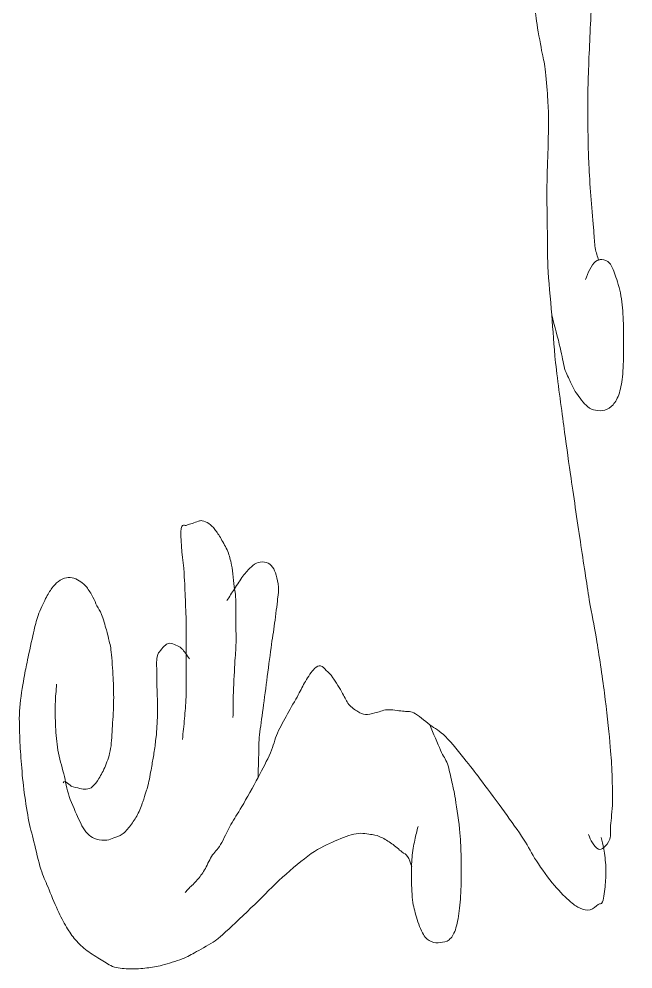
# Model space of a CAD drawing. Header units: millimetres. Extents: x -201 to 216, y -156 to 135.
# Drawn here: x -28.55 to -6.37, y -37.67 to -3.36 of the extents above; entities that cross this region are included whole.
import ezdxf

# ---------------------------------------------------------------- set-up
doc = ezdxf.new("R2010")
doc.units = ezdxf.units.MM
doc.header["$MEASUREMENT"] = 0
doc.layers.add('Camada 1', color=7, linetype='Continuous')

msp = doc.modelspace()

# ---------------------------------------------------------------- linework, layer by layer
at = {"layer": 'Camada 1', "color": 250, "lineweight": 9}
for points, knots in [([(-8.58, 26.1084), (-8.631, 25.9016), (-8.541, 25.306), (-8.5375, 25.1586), (-8.5375, 25.1586), (-8.534, 25.0112), (-8.5217, 24.5362), (-8.5165, 24.2742), (-8.5165, 24.2742), (-8.5113, 24.0122), (-8.5025, 23.8221), (-8.5063, 23.5864), (-8.5063, 23.5864), (-8.51, 23.3506), (-8.5172, 23.1026), (-8.5392, 22.8658), (-8.5392, 22.8658), (-8.5612, 22.6289), (-8.5952, 22.4133), (-8.637, 22.1779), (-8.637, 22.1779), (-8.6787, 21.9425), (-8.7287, 21.6722), (-8.7888, 21.4573), (-8.7888, 21.4573), (-8.8489, 21.2425), (-8.9127, 21.03), (-8.9945, 20.9005), (-8.9945, 20.9005), (-9.0763, 20.771), (-9.1692, 20.7586), (-9.2648, 20.704), (-9.2648, 20.704), (-9.3604, 20.6494), (-9.4714, 20.5839), (-9.5674, 20.573), (-9.5674, 20.573), (-9.6635, 20.562), (-9.7419, 20.5948), (-9.8375, 20.6385), (-9.8375, 20.6385), (-9.9331, 20.6821), (-10.0612, 20.7531), (-10.1399, 20.835), (-10.1399, 20.835), (-10.2186, 20.9169), (-10.2596, 21.0336), (-10.3043, 21.1245), (-10.3043, 21.1245), (-10.349, 21.2155), (-10.3594, 21.249), (-10.4072, 21.379), (-10.4072, 21.379), (-10.4551, 21.5091), (-10.5436, 21.732), (-10.5913, 21.9046), (-10.5913, 21.9046), (-10.6391, 22.0771), (-10.6571, 22.2466), (-10.6914, 22.4054), (-10.6914, 22.4054), (-10.7256, 22.5642), (-10.7599, 22.669), (-10.7969, 22.8569), (-10.7969, 22.8569), (-10.8338, 23.0447), (-10.8826, 23.3076), (-10.9128, 23.5302), (-10.9128, 23.5302), (-10.943, 23.7529), (-10.9595, 23.9541), (-10.9774, 24.187), (-10.9774, 24.187), (-10.9953, 24.4198), (-11.0123, 24.6624), (-11.0203, 24.9259), (-11.0203, 24.9259), (-11.0282, 25.1894), (-11.0316, 25.4777), (-11.0251, 25.7634), (-11.0251, 25.7634), (-11.0185, 26.049), (-11.0021, 26.3699), (-10.981, 26.6337), (-10.981, 26.6337), (-10.9599, 26.8975), (-10.9337, 27.1064), (-10.8991, 27.3398), (-10.8991, 27.3398), (-10.8644, 27.5731), (-10.8283, 27.7771), (-10.7738, 28.0294), (-10.7738, 28.0294), (-10.7192, 28.2816), (-10.6408, 28.6271), (-10.5723, 28.8505), (-10.5723, 28.8505), (-10.5038, 29.0738), (-10.4537, 29.1677), (-10.3657, 29.3594), (-10.3657, 29.3594), (-10.2778, 29.5512), (-10.1357, 29.8274), (-10.0451, 29.9999), (-10.0451, 29.9999), (-9.9545, 30.1723), (-9.9177, 30.2507), (-9.8223, 30.3939), (-9.8223, 30.3939), (-9.7268, 30.5371), (-9.5897, 30.7789), (-9.4732, 30.8578), (-9.4732, 30.8578), (-9.3568, 30.9368), (-9.2449, 30.8852), (-9.1383, 30.8578), (-9.1383, 30.8578), (-9.0317, 30.8304), (-8.9422, 30.7706), (-8.8359, 30.6941), (-8.8359, 30.6941), (-8.7295, 30.6175), (-8.6148, 30.5307), (-8.5011, 30.3993), (-8.5011, 30.3993), (-8.3874, 30.2679), (-8.2605, 30.0943), (-8.1557, 29.9079), (-8.1557, 29.9079), (-8.0509, 29.7216), (-7.9759, 29.5149), (-7.8753, 29.2856), (-7.8753, 29.2856), (-7.7746, 29.0563), (-7.6421, 28.7904), (-7.5517, 28.5323), (-7.5517, 28.5323), (-7.4613, 28.2741), (-7.417, 28.0519), (-7.3362, 27.7462), (-7.3362, 27.7462), (-7.2554, 27.4405), (-7.1459, 27.0369), (-7.0668, 26.698), (-7.0668, 26.698), (-6.9878, 26.3592), (-6.9215, 26.0435), (-6.8623, 25.7154), (-6.8623, 25.7154), (-6.803, 25.3873), (-6.7584, 25.1103), (-6.7117, 24.7328), (-6.7117, 24.7328), (-6.6651, 24.3552), (-6.6223, 23.9252), (-6.583, 23.4553), (-6.583, 23.4553), (-6.5437, 22.9855), (-6.5082, 22.4127), (-6.4761, 21.9159), (-6.4761, 21.9159), (-6.4441, 21.4191), (-6.4084, 21.0055), (-6.3908, 20.4747), (-6.3908, 20.4747), (-6.3731, 19.9439), (-6.3718, 19.3339), (-6.3705, 18.7387), (-6.3705, 18.7387), (-6.3691, 18.1435), (-6.375, 17.4887), (-6.3827, 16.9045), (-6.3827, 16.9045), (-6.3903, 16.3203), (-6.3978, 15.8783), (-6.4163, 15.234), (-6.4163, 15.234), (-6.4348, 14.5897), (-6.4661, 13.6674), (-6.4936, 13.0395), (-6.4936, 13.0395), (-6.5211, 12.4115), (-6.5448, 12.0677), (-6.5813, 11.4673), (-6.5813, 11.4673), (-6.6177, 10.8668), (-6.6724, 9.9719), (-6.7124, 9.4365), (-6.7124, 9.4365), (-6.7525, 8.9011), (-6.7488, 8.9779), (-6.8214, 8.2573), (-6.8214, 8.2573), (-6.894, 7.5367), (-7.0391, 6.1447), (-7.1479, 5.1129), (-7.1479, 5.1129), (-7.2567, 4.0811), (-7.3727, 3.0987), (-7.4744, 2.0668), (-7.4744, 2.0668), (-7.576, 1.0348), (-7.6848, -0.1159), (-7.7577, -1.0777), (-7.7577, -1.0777), (-7.8305, -2.0394), (-7.8707, -2.8789), (-7.9109, -3.698), (-7.9109, -3.698), (-7.9511, -4.5172), (-7.986, -5.3125), (-7.9991, -5.9908), (-7.9991, -5.9908), (-8.0122, -6.6691), (-7.9965, -7.3007), (-7.9896, -7.7595), (-7.9896, -7.7595), (-7.9827, -8.2184), (-7.9757, -8.3869), (-7.9579, -8.7422), (-7.9579, -8.7422), (-7.9402, -9.0974), (-7.9117, -9.5118), (-7.8832, -9.8886), (-7.8832, -9.8886), (-7.8546, -10.2654), (-7.8117, -10.7129), (-7.7867, -11.0022), (-7.7867, -11.0022), (-7.7618, -11.2916), (-7.7634, -11.4402), (-7.7332, -11.6246), (-7.7332, -11.6246), (-7.7029, -11.8089), (-7.6506, -11.9303), (-7.6093, -12.0831)], [0, 0, 0, 0, 0.0166667, 0.0166667, 0.0166667, 0.0166667, 0.0333333, 0.0333333, 0.0333333, 0.0333333, 0.05, 0.05, 0.05, 0.05, 0.0666667, 0.0666667, 0.0666667, 0.0666667, 0.0833333, 0.0833333, 0.0833333, 0.0833333, 0.1, 0.1, 0.1, 0.1, 0.1166667, 0.1166667, 0.1166667, 0.1166667, 0.1333333, 0.1333333, 0.1333333, 0.1333333, 0.15, 0.15, 0.15, 0.15, 0.1666667, 0.1666667, 0.1666667, 0.1666667, 0.1833333, 0.1833333, 0.1833333, 0.1833333, 0.2, 0.2, 0.2, 0.2, 0.2166667, 0.2166667, 0.2166667, 0.2166667, 0.2333333, 0.2333333, 0.2333333, 0.2333333, 0.25, 0.25, 0.25, 0.25, 0.2666667, 0.2666667, 0.2666667, 0.2666667, 0.2833333, 0.2833333, 0.2833333, 0.2833333, 0.3, 0.3, 0.3, 0.3, 0.3166667, 0.3166667, 0.3166667, 0.3166667, 0.3333333, 0.3333333, 0.3333333, 0.3333333, 0.35, 0.35, 0.35, 0.35, 0.3666667, 0.3666667, 0.3666667, 0.3666667, 0.3833333, 0.3833333, 0.3833333, 0.3833333, 0.4, 0.4, 0.4, 0.4, 0.4166667, 0.4166667, 0.4166667, 0.4166667, 0.4333333, 0.4333333, 0.4333333, 0.4333333, 0.45, 0.45, 0.45, 0.45, 0.4666667, 0.4666667, 0.4666667, 0.4666667, 0.4833333, 0.4833333, 0.4833333, 0.4833333, 0.5, 0.5, 0.5, 0.5, 0.5166667, 0.5166667, 0.5166667, 0.5166667, 0.5333333, 0.5333333, 0.5333333, 0.5333333, 0.55, 0.55, 0.55, 0.55, 0.5666667, 0.5666667, 0.5666667, 0.5666667, 0.5833333, 0.5833333, 0.5833333, 0.5833333, 0.6, 0.6, 0.6, 0.6, 0.6166667, 0.6166667, 0.6166667, 0.6166667, 0.6333333, 0.6333333, 0.6333333, 0.6333333, 0.65, 0.65, 0.65, 0.65, 0.6666667, 0.6666667, 0.6666667, 0.6666667, 0.6833333, 0.6833333, 0.6833333, 0.6833333, 0.7, 0.7, 0.7, 0.7, 0.7166667, 0.7166667, 0.7166667, 0.7166667, 0.7333333, 0.7333333, 0.7333333, 0.7333333, 0.75, 0.75, 0.75, 0.75, 0.7666667, 0.7666667, 0.7666667, 0.7666667, 0.7833333, 0.7833333, 0.7833333, 0.7833333, 0.8, 0.8, 0.8, 0.8, 0.8166667, 0.8166667, 0.8166667, 0.8166667, 0.8333333, 0.8333333, 0.8333333, 0.8333333, 0.85, 0.85, 0.85, 0.85, 0.8666667, 0.8666667, 0.8666667, 0.8666667, 0.8833333, 0.8833333, 0.8833333, 0.8833333, 0.9, 0.9, 0.9, 0.9, 0.9166667, 0.9166667, 0.9166667, 0.9166667, 0.9333333, 0.9333333, 0.9333333, 0.9333333, 0.95, 0.95, 0.95, 0.95, 0.9666667, 0.9666667, 0.9666667, 0.9666667, 1, 1, 1, 1]), ([(-7.9761, -32.8166), (-7.9293, -32.9149), (-7.8957, -33.0234), (-7.8358, -33.1114), (-7.8358, -33.1114), (-7.7759, -33.1994), (-7.6918, -33.3128), (-7.6199, -33.3407), (-7.6199, -33.3407), (-7.5479, -33.3686), (-7.484, -33.336), (-7.4145, -33.2752), (-7.4145, -33.2752), (-7.3451, -33.2144), (-7.2533, -33.1265), (-7.209, -32.9804), (-7.209, -32.9804), (-7.1647, -32.8343), (-7.1926, -32.7129), (-7.1762, -32.4891), (-7.1762, -32.4891), (-7.1599, -32.2653), (-7.1183, -31.9683), (-7.1108, -31.6375), (-7.1108, -31.6375), (-7.1032, -31.3066), (-7.1156, -30.8851), (-7.1315, -30.5238), (-7.1315, -30.5238), (-7.1475, -30.1625), (-7.1617, -29.9456), (-7.2064, -29.4757), (-7.2064, -29.4757), (-7.2511, -29.0057), (-7.3189, -28.3301), (-7.3995, -27.7069), (-7.3995, -27.7069), (-7.4802, -27.0838), (-7.5983, -26.3045), (-7.6898, -25.7417), (-7.6898, -25.7417), (-7.7812, -25.1789), (-7.8512, -24.9176), (-7.9481, -24.3332), (-7.9481, -24.3332), (-8.0449, -23.7489), (-8.1577, -22.9902), (-8.2706, -22.237), (-8.2706, -22.237), (-8.3835, -21.4837), (-8.5251, -20.5119), (-8.6254, -19.8131), (-8.6254, -19.8131), (-8.7257, -19.1144), (-8.7827, -18.7164), (-8.8726, -18.0444), (-8.8726, -18.0444), (-8.9624, -17.3725), (-9.0925, -16.4485), (-9.1643, -15.7812), (-9.1643, -15.7812), (-9.2362, -15.114), (-9.2567, -14.629), (-9.3031, -14.0495), (-9.3031, -14.0495), (-9.3496, -13.4699), (-9.4164, -12.8031), (-9.4431, -12.3041), (-9.4431, -12.3041), (-9.4698, -11.8051), (-9.457, -11.553), (-9.4628, -11.0678), (-9.4628, -11.0678), (-9.4686, -10.5827), (-9.4818, -9.8973), (-9.4778, -9.393), (-9.4778, -9.393), (-9.4738, -8.8887), (-9.4481, -8.446), (-9.4388, -8.0464), (-9.4388, -8.0464), (-9.4295, -7.6469), (-9.4192, -7.3086), (-9.4217, -6.9956), (-9.4217, -6.9956), (-9.4242, -6.6826), (-9.434, -6.4789), (-9.4537, -6.1745), (-9.4537, -6.1745), (-9.4734, -5.87), (-9.5035, -5.4544), (-9.5397, -5.1728), (-9.5397, -5.1728), (-9.576, -4.8913), (-9.6168, -4.7891), (-9.6695, -4.4996), (-9.6695, -4.4996), (-9.7221, -4.2101), (-9.8102, -3.734), (-9.8556, -3.436), (-9.8556, -3.436), (-9.9011, -3.138), (-9.9183, -2.9394), (-9.9415, -2.7154), (-9.9415, -2.7154), (-9.9648, -2.4914), (-9.9916, -2.3158), (-9.9951, -2.093), (-9.9951, -2.093), (-9.9986, -1.8703), (-9.9933, -1.6864), (-9.9622, -1.4052), (-9.9622, -1.4052), (-9.931, -1.124), (-9.8627, -0.7179), (-9.8101, -0.4226), (-9.8101, -0.4226), (-9.7576, -0.1273), (-9.7126, 0.0361), (-9.6475, 0.3635), (-9.6475, 0.3635), (-9.5824, 0.691), (-9.4956, 1.166), (-9.4197, 1.5427), (-9.4197, 1.5427), (-9.3438, 1.9194), (-9.2699, 2.3112), (-9.192, 2.6236), (-9.192, 2.6236), (-9.114, 2.9359), (-9.0424, 3.0538), (-8.9537, 3.4097), (-8.9537, 3.4097), (-8.8649, 3.7656), (-8.7675, 4.2339), (-8.6609, 4.7526), (-8.6609, 4.7526), (-8.5543, 5.2713), (-8.4078, 6.0246), (-8.3138, 6.5213), (-8.3138, 6.5213), (-8.2198, 7.0181), (-8.1728, 7.3454), (-8.0968, 7.7333), (-8.0968, 7.7333), (-8.0208, 8.1211), (-7.9217, 8.4965), (-7.8582, 8.8469), (-7.8582, 8.8469), (-7.7948, 9.1974), (-7.7678, 9.534), (-7.717, 9.8295), (-7.717, 9.8295), (-7.6663, 10.1251), (-7.6015, 10.3531), (-7.5544, 10.6156), (-7.5544, 10.6156), (-7.5072, 10.8782), (-7.4712, 11.1229), (-7.4349, 11.4017), (-7.4349, 11.4017), (-7.3987, 11.6805), (-7.3624, 12.0677), (-7.337, 12.2861), (-7.337, 12.2861), (-7.3116, 12.5045), (-7.3008, 12.57), (-7.2827, 12.7119)], [0, 0, 0, 0, 0.0232558, 0.0232558, 0.0232558, 0.0232558, 0.0465116, 0.0465116, 0.0465116, 0.0465116, 0.0697674, 0.0697674, 0.0697674, 0.0697674, 0.0930233, 0.0930233, 0.0930233, 0.0930233, 0.1162791, 0.1162791, 0.1162791, 0.1162791, 0.1395349, 0.1395349, 0.1395349, 0.1395349, 0.1627907, 0.1627907, 0.1627907, 0.1627907, 0.1860465, 0.1860465, 0.1860465, 0.1860465, 0.2093023, 0.2093023, 0.2093023, 0.2093023, 0.2325581, 0.2325581, 0.2325581, 0.2325581, 0.255814, 0.255814, 0.255814, 0.255814, 0.2790698, 0.2790698, 0.2790698, 0.2790698, 0.3023256, 0.3023256, 0.3023256, 0.3023256, 0.3255814, 0.3255814, 0.3255814, 0.3255814, 0.3488372, 0.3488372, 0.3488372, 0.3488372, 0.372093, 0.372093, 0.372093, 0.372093, 0.3953488, 0.3953488, 0.3953488, 0.3953488, 0.4186047, 0.4186047, 0.4186047, 0.4186047, 0.4418605, 0.4418605, 0.4418605, 0.4418605, 0.4651163, 0.4651163, 0.4651163, 0.4651163, 0.4883721, 0.4883721, 0.4883721, 0.4883721, 0.5116279, 0.5116279, 0.5116279, 0.5116279, 0.5348837, 0.5348837, 0.5348837, 0.5348837, 0.5581395, 0.5581395, 0.5581395, 0.5581395, 0.5813953, 0.5813953, 0.5813953, 0.5813953, 0.6046512, 0.6046512, 0.6046512, 0.6046512, 0.627907, 0.627907, 0.627907, 0.627907, 0.6511628, 0.6511628, 0.6511628, 0.6511628, 0.6744186, 0.6744186, 0.6744186, 0.6744186, 0.6976744, 0.6976744, 0.6976744, 0.6976744, 0.7209302, 0.7209302, 0.7209302, 0.7209302, 0.744186, 0.744186, 0.744186, 0.744186, 0.7674419, 0.7674419, 0.7674419, 0.7674419, 0.7906977, 0.7906977, 0.7906977, 0.7906977, 0.8139535, 0.8139535, 0.8139535, 0.8139535, 0.8372093, 0.8372093, 0.8372093, 0.8372093, 0.8604651, 0.8604651, 0.8604651, 0.8604651, 0.8837209, 0.8837209, 0.8837209, 0.8837209, 0.9069767, 0.9069767, 0.9069767, 0.9069767, 0.9302326, 0.9302326, 0.9302326, 0.9302326, 0.9534884, 0.9534884, 0.9534884, 0.9534884, 1, 1, 1, 1]), ([(-8.0906, -12.771), (-8.0365, -12.6509), (-7.9898, -12.5203), (-7.9283, -12.4107), (-7.9283, -12.4107), (-7.8667, -12.301), (-7.7959, -12.1768), (-7.7228, -12.1159), (-7.7228, -12.1159), (-7.6496, -12.0549), (-7.5811, -12.0394), (-7.4958, -12.0504), (-7.4958, -12.0504), (-7.4105, -12.0613), (-7.298, -12.0862), (-7.215, -12.1814), (-7.215, -12.1814), (-7.1319, -12.2765), (-7.0789, -12.4089), (-7.01, -12.6072), (-7.01, -12.6072), (-6.9411, -12.8055), (-6.8547, -13.082), (-6.8053, -13.3605), (-6.8053, -13.3605), (-6.7558, -13.6391), (-6.7356, -13.9313), (-6.7195, -14.2449), (-6.7195, -14.2449), (-6.7034, -14.5585), (-6.7056, -14.9048), (-6.7094, -15.2275), (-6.7094, -15.2275), (-6.7133, -15.5503), (-6.7167, -15.8996), (-6.7425, -16.1774), (-6.7425, -16.1774), (-6.7684, -16.4552), (-6.8021, -16.6729), (-6.8619, -16.8653), (-6.8619, -16.8653), (-6.9218, -17.0576), (-7.0014, -17.1859), (-7.0891, -17.2911), (-7.0891, -17.2911), (-7.1769, -17.3962), (-7.2741, -17.4546), (-7.381, -17.4876), (-7.381, -17.4876), (-7.4879, -17.5205), (-7.6203, -17.5094), (-7.7268, -17.4876), (-7.7268, -17.4876), (-7.8333, -17.4658), (-7.9025, -17.461), (-8.0184, -17.3566), (-8.0184, -17.3566), (-8.1344, -17.2522), (-8.3168, -17.0131), (-8.4179, -16.8653), (-8.4179, -16.8653), (-8.519, -16.7174), (-8.5527, -16.6196), (-8.6229, -16.4722), (-8.6229, -16.4722), (-8.693, -16.3248), (-8.7748, -16.1915), (-8.8386, -15.9809), (-8.8386, -15.9809), (-8.9024, -15.7703), (-8.9226, -15.5497), (-9.0001, -15.2275), (-9.0001, -15.2275), (-9.0776, -14.9054), (-9.2021, -14.4421), (-9.3031, -14.0495)], [0, 0, 0, 0, 0.05, 0.05, 0.05, 0.05, 0.1, 0.1, 0.1, 0.1, 0.15, 0.15, 0.15, 0.15, 0.2, 0.2, 0.2, 0.2, 0.25, 0.25, 0.25, 0.25, 0.3, 0.3, 0.3, 0.3, 0.35, 0.35, 0.35, 0.35, 0.4, 0.4, 0.4, 0.4, 0.45, 0.45, 0.45, 0.45, 0.5, 0.5, 0.5, 0.5, 0.55, 0.55, 0.55, 0.55, 0.6, 0.6, 0.6, 0.6, 0.65, 0.65, 0.65, 0.65, 0.7, 0.7, 0.7, 0.7, 0.75, 0.75, 0.75, 0.75, 0.8, 0.8, 0.8, 0.8, 0.85, 0.85, 0.85, 0.85, 0.9, 0.9, 0.9, 0.9, 1, 1, 1, 1]), ([(-20.8203, -28.5915), (-20.8165, -28.3295), (-20.8199, -28.1279), (-20.8089, -27.8054), (-20.8089, -27.8054), (-20.7978, -27.4829), (-20.7704, -26.9811), (-20.754, -26.659), (-20.754, -26.659), (-20.7375, -26.3369), (-20.7158, -26.1418), (-20.7102, -25.8729), (-20.7102, -25.8729), (-20.7046, -25.604), (-20.7188, -25.3106), (-20.7204, -25.054), (-20.7204, -25.054), (-20.722, -24.7975), (-20.7127, -24.5213), (-20.7198, -24.3334), (-20.7198, -24.3334), (-20.7269, -24.1456), (-20.7377, -24.1478), (-20.7627, -23.9404), (-20.7627, -23.9404), (-20.7878, -23.7329), (-20.8283, -23.3158), (-20.8702, -23.0888), (-20.8702, -23.0888), (-20.912, -22.8617), (-20.9467, -22.7572), (-21.0102, -22.5975), (-21.0102, -22.5975), (-21.0738, -22.4377), (-21.1699, -22.2727), (-21.2476, -22.1389), (-21.2476, -22.1389), (-21.3253, -22.0051), (-21.4026, -21.8881), (-21.4759, -21.7949), (-21.4759, -21.7949), (-21.5493, -21.7017), (-21.6109, -21.6333), (-21.687, -21.581), (-21.687, -21.581), (-21.7631, -21.5288), (-21.8664, -21.496), (-21.9307, -21.4824), (-21.9307, -21.4824), (-21.995, -21.4687), (-22.012, -21.4824), (-22.0716, -21.4987), (-22.0716, -21.4987), (-22.1312, -21.5151), (-22.2197, -21.5564), (-22.2883, -21.581), (-22.2883, -21.581), (-22.3569, -21.6056), (-22.4143, -21.5973), (-22.4834, -21.6468), (-22.4834, -21.6468), (-22.5525, -21.6963), (-22.6781, -21.5139), (-22.7002, -21.8772), (-22.7002, -21.8772), (-22.7223, -22.2404), (-22.6144, -22.9463), (-22.5876, -23.3577), (-22.5876, -23.3577), (-22.5608, -23.7692), (-22.5528, -24.0075), (-22.5396, -24.3448), (-22.5396, -24.3448), (-22.5263, -24.682), (-22.5129, -24.9694), (-22.5078, -25.3811), (-22.5078, -25.3811), (-22.5027, -25.7928), (-22.5075, -26.4028), (-22.5089, -26.8123), (-22.5089, -26.8123), (-22.5103, -27.2219), (-22.5058, -27.5351), (-22.5161, -27.8382), (-22.5161, -27.8382), (-22.5264, -28.1412), (-22.5489, -28.3675), (-22.5707, -28.6243), (-22.5707, -28.6243), (-22.5925, -28.881), (-22.6215, -29.1265), (-22.6469, -29.3776)], [0, 0, 0, 0, 0.0416667, 0.0416667, 0.0416667, 0.0416667, 0.0833333, 0.0833333, 0.0833333, 0.0833333, 0.125, 0.125, 0.125, 0.125, 0.1666667, 0.1666667, 0.1666667, 0.1666667, 0.2083333, 0.2083333, 0.2083333, 0.2083333, 0.25, 0.25, 0.25, 0.25, 0.2916667, 0.2916667, 0.2916667, 0.2916667, 0.3333333, 0.3333333, 0.3333333, 0.3333333, 0.375, 0.375, 0.375, 0.375, 0.4166667, 0.4166667, 0.4166667, 0.4166667, 0.4583333, 0.4583333, 0.4583333, 0.4583333, 0.5, 0.5, 0.5, 0.5, 0.5416667, 0.5416667, 0.5416667, 0.5416667, 0.5833333, 0.5833333, 0.5833333, 0.5833333, 0.625, 0.625, 0.625, 0.625, 0.6666667, 0.6666667, 0.6666667, 0.6666667, 0.7083333, 0.7083333, 0.7083333, 0.7083333, 0.75, 0.75, 0.75, 0.75, 0.7916667, 0.7916667, 0.7916667, 0.7916667, 0.8333333, 0.8333333, 0.8333333, 0.8333333, 0.875, 0.875, 0.875, 0.875, 0.9166667, 0.9166667, 0.9166667, 0.9166667, 1, 1, 1, 1]), ([(-21.044, -24.3662), (-20.9502, -24.2243), (-20.8601, -24.0878), (-20.7627, -23.9404), (-20.7627, -23.9404), (-20.6654, -23.793), (-20.5591, -23.6129), (-20.4599, -23.4818), (-20.4599, -23.4818), (-20.3606, -23.3507), (-20.26, -23.2364), (-20.1679, -23.1543), (-20.1679, -23.1543), (-20.0757, -23.0722), (-20.0026, -23.0179), (-19.9084, -22.9905), (-19.9084, -22.9905), (-19.8143, -22.9631), (-19.6929, -22.963), (-19.6059, -22.9905), (-19.6059, -22.9905), (-19.5188, -23.018), (-19.4486, -23.0764), (-19.3899, -23.1543), (-19.3899, -23.1543), (-19.3312, -23.2322), (-19.297, -23.3268), (-19.2605, -23.4491), (-19.2605, -23.4491), (-19.2239, -23.5713), (-19.1839, -23.7215), (-19.1743, -23.8749), (-19.1743, -23.8749), (-19.1647, -24.0282), (-19.1835, -24.082), (-19.2071, -24.3007), (-19.2071, -24.3007), (-19.2307, -24.5193), (-19.2759, -24.8903), (-19.3158, -25.1851), (-19.3158, -25.1851), (-19.3556, -25.4798), (-19.399, -25.7255), (-19.4461, -26.0694), (-19.4461, -26.0694), (-19.4932, -26.4133), (-19.5476, -26.861), (-19.5983, -27.2486), (-19.5983, -27.2486), (-19.649, -27.6362), (-19.7051, -28.0511), (-19.7504, -28.395), (-19.7504, -28.395), (-19.7957, -28.7389), (-19.8462, -29.0534), (-19.87, -29.3121), (-19.87, -29.3121), (-19.8937, -29.5708), (-19.8847, -29.6942), (-19.892, -29.9344), (-19.892, -29.9344), (-19.8994, -30.1746), (-19.9069, -30.4803), (-19.9143, -30.7533)], [0, 0, 0, 0, 0.0588235, 0.0588235, 0.0588235, 0.0588235, 0.1176471, 0.1176471, 0.1176471, 0.1176471, 0.1764706, 0.1764706, 0.1764706, 0.1764706, 0.2352941, 0.2352941, 0.2352941, 0.2352941, 0.2941176, 0.2941176, 0.2941176, 0.2941176, 0.3529412, 0.3529412, 0.3529412, 0.3529412, 0.4117647, 0.4117647, 0.4117647, 0.4117647, 0.4705882, 0.4705882, 0.4705882, 0.4705882, 0.5294118, 0.5294118, 0.5294118, 0.5294118, 0.5882353, 0.5882353, 0.5882353, 0.5882353, 0.6470588, 0.6470588, 0.6470588, 0.6470588, 0.7058824, 0.7058824, 0.7058824, 0.7058824, 0.7647059, 0.7647059, 0.7647059, 0.7647059, 0.8235294, 0.8235294, 0.8235294, 0.8235294, 0.8823529, 0.8823529, 0.8823529, 0.8823529, 1, 1, 1, 1]), ([(-26.9594, -30.9498), (-26.891, -30.7957), (-26.6947, -31.0699), (-26.6461, -31.0808), (-26.6461, -31.0808), (-26.5975, -31.0918), (-26.4409, -31.13), (-26.3544, -31.1463), (-26.3544, -31.1463), (-26.268, -31.1627), (-26.2053, -31.19), (-26.1276, -31.1791), (-26.1276, -31.1791), (-26.0498, -31.1682), (-25.968, -31.1469), (-25.8898, -31.0808), (-25.8898, -31.0808), (-25.8116, -31.0147), (-25.7404, -30.912), (-25.6626, -30.786), (-25.6626, -30.786), (-25.5849, -30.6601), (-25.4956, -30.5093), (-25.4246, -30.3275), (-25.4246, -30.3275), (-25.3536, -30.1457), (-25.2833, -29.9529), (-25.2404, -29.7052), (-25.2404, -29.7052), (-25.1975, -29.4575), (-25.1932, -29.1759), (-25.175, -28.8863), (-25.175, -28.8863), (-25.1567, -28.5967), (-25.1349, -28.2603), (-25.1311, -27.9692), (-25.1311, -27.9692), (-25.1272, -27.6781), (-25.1379, -27.4402), (-25.1521, -27.1503), (-25.1521, -27.1503), (-25.1662, -26.8604), (-25.1894, -26.4718), (-25.2162, -26.2332), (-25.2162, -26.2332), (-25.243, -25.9946), (-25.2815, -25.8698), (-25.3113, -25.7342), (-25.3113, -25.7342), (-25.3412, -25.5986), (-25.3523, -25.5669), (-25.3951, -25.4216), (-25.3951, -25.4216), (-25.4378, -25.2762), (-25.5112, -25.0073), (-25.568, -24.8623), (-25.568, -24.8623), (-25.6248, -24.7172), (-25.6807, -24.6622), (-25.733, -24.5579), (-25.733, -24.5579), (-25.7853, -24.4537), (-25.8198, -24.3496), (-25.8817, -24.2371), (-25.8817, -24.2371), (-25.9436, -24.1246), (-26.0302, -23.9763), (-26.1035, -23.8841), (-26.1035, -23.8841), (-26.1769, -23.792), (-26.2433, -23.7416), (-26.32, -23.6867), (-26.32, -23.6867), (-26.3968, -23.6319), (-26.4768, -23.5798), (-26.5637, -23.5551), (-26.5637, -23.5551), (-26.6506, -23.5305), (-26.7457, -23.5195), (-26.84, -23.5387), (-26.84, -23.5387), (-26.9342, -23.5579), (-27.0401, -23.607), (-27.1272, -23.6703), (-27.1272, -23.6703), (-27.2142, -23.7335), (-27.2832, -23.8125), (-27.3603, -23.917), (-27.3603, -23.917), (-27.4373, -24.0215), (-27.5047, -24.1305), (-27.588, -24.2953), (-27.588, -24.2953), (-27.6714, -24.4602), (-27.7856, -24.6969), (-27.8594, -24.904), (-27.8594, -24.904), (-27.9332, -25.1112), (-27.9643, -25.2629), (-28.0277, -25.5292), (-28.0277, -25.5292), (-28.0912, -25.7954), (-28.1827, -26.2255), (-28.2397, -26.4997), (-28.2397, -26.4997), (-28.2968, -26.7739), (-28.3228, -26.8852), (-28.3702, -27.1742), (-28.3702, -27.1742), (-28.4177, -27.4632), (-28.4978, -27.8784), (-28.5241, -28.2312), (-28.5241, -28.2312), (-28.5504, -28.584), (-28.5336, -28.9233), (-28.5248, -29.2466), (-28.5248, -29.2466), (-28.516, -29.5698), (-28.4965, -29.8412), (-28.4715, -30.1637), (-28.4715, -30.1637), (-28.4465, -30.4862), (-28.4181, -30.8342), (-28.375, -31.1791), (-28.375, -31.1791), (-28.3319, -31.524), (-28.275, -31.9092), (-28.2137, -32.2272), (-28.2137, -32.2272), (-28.1525, -32.5453), (-28.0845, -32.7731), (-28.0091, -33.0789), (-28.0091, -33.0789), (-27.9337, -33.3846), (-27.8462, -33.787), (-27.7613, -34.0615), (-27.7613, -34.0615), (-27.6764, -34.336), (-27.6031, -34.4709), (-27.5025, -34.7166), (-27.5025, -34.7166), (-27.4018, -34.9622), (-27.2689, -35.295), (-27.1573, -35.5354), (-27.1573, -35.5354), (-27.0457, -35.7758), (-26.9417, -35.9773), (-26.8336, -36.1578), (-26.8336, -36.1578), (-26.7255, -36.3382), (-26.6343, -36.4741), (-26.5098, -36.6163), (-26.5098, -36.6163), (-26.3854, -36.7586), (-26.2436, -36.8892), (-26.0887, -37.0094), (-26.0887, -37.0094), (-25.9338, -37.1296), (-25.7449, -37.2387), (-25.5811, -37.3369), (-25.5811, -37.3369), (-25.4173, -37.4352), (-25.281, -37.5443), (-25.1059, -37.599), (-25.1059, -37.599), (-24.9308, -37.6536), (-24.7296, -37.659), (-24.5333, -37.6645), (-24.5333, -37.6645), (-24.3369, -37.6699), (-24.1209, -37.6535), (-23.9282, -37.6317), (-23.9282, -37.6317), (-23.7354, -37.6099), (-23.5896, -37.588), (-23.377, -37.5334), (-23.377, -37.5334), (-23.1644, -37.4789), (-22.8601, -37.386), (-22.6529, -37.3042), (-22.6529, -37.3042), (-22.4457, -37.2223), (-22.3322, -37.1513), (-22.1341, -37.0421), (-22.1341, -37.0421), (-21.9359, -36.9329), (-21.6405, -36.7692), (-21.4638, -36.6491), (-21.4638, -36.6491), (-21.2871, -36.529), (-21.3125, -36.5399), (-21.0746, -36.3215), (-21.0746, -36.3215), (-20.8367, -36.1032), (-20.3772, -35.6664), (-20.0366, -35.3389), (-20.0366, -35.3389), (-19.696, -35.0114), (-19.3716, -34.662), (-19.031, -34.3563), (-19.031, -34.3563), (-18.6903, -34.0506), (-18.3105, -33.7232), (-17.993, -33.5047), (-17.993, -33.5047), (-17.6756, -33.2861), (-17.3986, -33.1662), (-17.1283, -33.0461), (-17.1283, -33.0461), (-16.8579, -32.926), (-16.5955, -32.8223), (-16.3717, -32.7841), (-16.3717, -32.7841), (-16.1479, -32.7459), (-15.9396, -32.795), (-15.7883, -32.8168), (-15.7883, -32.8168), (-15.6369, -32.8387), (-15.5813, -32.8605), (-15.4642, -32.9151), (-15.4642, -32.9151), (-15.347, -32.9697), (-15.2104, -33.057), (-15.0862, -33.1444), (-15.0862, -33.1444), (-14.962, -33.2317), (-14.8144, -33.3627), (-14.719, -33.4392), (-14.719, -33.4392), (-14.6236, -33.5156), (-14.5746, -33.5108), (-14.5138, -33.6029), (-14.5138, -33.6029), (-14.4531, -33.695), (-14.4132, -33.854), (-14.3628, -33.9796)], [0, 0, 0, 0, 0.0166667, 0.0166667, 0.0166667, 0.0166667, 0.0333333, 0.0333333, 0.0333333, 0.0333333, 0.05, 0.05, 0.05, 0.05, 0.0666667, 0.0666667, 0.0666667, 0.0666667, 0.0833333, 0.0833333, 0.0833333, 0.0833333, 0.1, 0.1, 0.1, 0.1, 0.1166667, 0.1166667, 0.1166667, 0.1166667, 0.1333333, 0.1333333, 0.1333333, 0.1333333, 0.15, 0.15, 0.15, 0.15, 0.1666667, 0.1666667, 0.1666667, 0.1666667, 0.1833333, 0.1833333, 0.1833333, 0.1833333, 0.2, 0.2, 0.2, 0.2, 0.2166667, 0.2166667, 0.2166667, 0.2166667, 0.2333333, 0.2333333, 0.2333333, 0.2333333, 0.25, 0.25, 0.25, 0.25, 0.2666667, 0.2666667, 0.2666667, 0.2666667, 0.2833333, 0.2833333, 0.2833333, 0.2833333, 0.3, 0.3, 0.3, 0.3, 0.3166667, 0.3166667, 0.3166667, 0.3166667, 0.3333333, 0.3333333, 0.3333333, 0.3333333, 0.35, 0.35, 0.35, 0.35, 0.3666667, 0.3666667, 0.3666667, 0.3666667, 0.3833333, 0.3833333, 0.3833333, 0.3833333, 0.4, 0.4, 0.4, 0.4, 0.4166667, 0.4166667, 0.4166667, 0.4166667, 0.4333333, 0.4333333, 0.4333333, 0.4333333, 0.45, 0.45, 0.45, 0.45, 0.4666667, 0.4666667, 0.4666667, 0.4666667, 0.4833333, 0.4833333, 0.4833333, 0.4833333, 0.5, 0.5, 0.5, 0.5, 0.5166667, 0.5166667, 0.5166667, 0.5166667, 0.5333333, 0.5333333, 0.5333333, 0.5333333, 0.55, 0.55, 0.55, 0.55, 0.5666667, 0.5666667, 0.5666667, 0.5666667, 0.5833333, 0.5833333, 0.5833333, 0.5833333, 0.6, 0.6, 0.6, 0.6, 0.6166667, 0.6166667, 0.6166667, 0.6166667, 0.6333333, 0.6333333, 0.6333333, 0.6333333, 0.65, 0.65, 0.65, 0.65, 0.6666667, 0.6666667, 0.6666667, 0.6666667, 0.6833333, 0.6833333, 0.6833333, 0.6833333, 0.7, 0.7, 0.7, 0.7, 0.7166667, 0.7166667, 0.7166667, 0.7166667, 0.7333333, 0.7333333, 0.7333333, 0.7333333, 0.75, 0.75, 0.75, 0.75, 0.7666667, 0.7666667, 0.7666667, 0.7666667, 0.7833333, 0.7833333, 0.7833333, 0.7833333, 0.8, 0.8, 0.8, 0.8, 0.8166667, 0.8166667, 0.8166667, 0.8166667, 0.8333333, 0.8333333, 0.8333333, 0.8333333, 0.85, 0.85, 0.85, 0.85, 0.8666667, 0.8666667, 0.8666667, 0.8666667, 0.8833333, 0.8833333, 0.8833333, 0.8833333, 0.9, 0.9, 0.9, 0.9, 0.9166667, 0.9166667, 0.9166667, 0.9166667, 0.9333333, 0.9333333, 0.9333333, 0.9333333, 0.95, 0.95, 0.95, 0.95, 0.9666667, 0.9666667, 0.9666667, 0.9666667, 1, 1, 1, 1]), ([(-22.3962, -26.4625), (-22.4862, -26.3424), (-22.5847, -26.1845), (-22.6661, -26.1022), (-22.6661, -26.1022), (-22.7475, -26.0199), (-22.81, -26.0039), (-22.8821, -25.9712), (-22.8821, -25.9712), (-22.9542, -25.9384), (-23.0347, -25.9057), (-23.0981, -25.9057), (-23.0981, -25.9057), (-23.1616, -25.9057), (-23.204, -25.9273), (-23.2603, -25.9712), (-23.2603, -25.9712), (-23.3165, -26.015), (-23.3827, -26.0965), (-23.4333, -26.1677), (-23.4333, -26.1677), (-23.4839, -26.2388), (-23.5365, -26.2486), (-23.5631, -26.397), (-23.5631, -26.397), (-23.5897, -26.5453), (-23.5742, -26.757), (-23.5744, -26.9538), (-23.5744, -26.9538), (-23.5745, -27.1506), (-23.5693, -27.3578), (-23.564, -27.5761), (-23.564, -27.5761), (-23.5588, -27.7945), (-23.5406, -28.0101), (-23.5429, -28.264), (-23.5429, -28.264), (-23.5452, -28.5178), (-23.566, -28.8943), (-23.5778, -29.0901), (-23.5778, -29.0901), (-23.5895, -29.286), (-23.5955, -29.2943), (-23.6132, -29.4356), (-23.6132, -29.4356), (-23.631, -29.577), (-23.6582, -29.7741), (-23.684, -29.9374), (-23.684, -29.9374), (-23.7099, -30.1006), (-23.7353, -30.2349), (-23.7684, -30.4144), (-23.7684, -30.4144), (-23.8015, -30.594), (-23.8498, -30.8702), (-23.8826, -31.0149), (-23.8826, -31.0149), (-23.9153, -31.1597), (-23.9314, -31.1753), (-23.964, -31.2781), (-23.964, -31.2781), (-23.9966, -31.381), (-24.0273, -31.4963), (-24.078, -31.6323), (-24.078, -31.6323), (-24.1288, -31.7683), (-24.1935, -31.9496), (-24.268, -32.0929), (-24.268, -32.0929), (-24.3424, -32.2362), (-24.4305, -32.3696), (-24.5228, -32.4877), (-24.5228, -32.4877), (-24.6152, -32.6059), (-24.7203, -32.7261), (-24.821, -32.8003), (-24.821, -32.8003), (-24.9217, -32.8746), (-25.0324, -32.8964), (-25.1245, -32.9319), (-25.1245, -32.9319), (-25.2166, -32.9675), (-25.2697, -33.0059), (-25.3737, -33.0141), (-25.3737, -33.0141), (-25.4777, -33.0223), (-25.6406, -33.0115), (-25.7474, -32.9813), (-25.7474, -32.9813), (-25.8543, -32.9511), (-25.9312, -32.902), (-26.0128, -32.8332), (-26.0128, -32.8332), (-26.0943, -32.7644), (-26.1703, -32.6692), (-26.2347, -32.57), (-26.2347, -32.57), (-26.299, -32.4708), (-26.3138, -32.4291), (-26.3969, -32.241), (-26.3969, -32.241), (-26.48, -32.0528), (-26.6424, -31.7141), (-26.7328, -31.4411), (-26.7328, -31.4411), (-26.8233, -31.1682), (-26.8667, -30.8948), (-26.9349, -30.6164), (-26.9349, -30.6164), (-27.0031, -30.338), (-27.0926, -30.0577), (-27.1422, -29.7707), (-27.1422, -29.7707), (-27.1917, -29.4837), (-27.2119, -29.1997), (-27.228, -28.9191), (-27.228, -28.9191), (-27.2441, -28.6384), (-27.2438, -28.3581), (-27.2382, -28.1002), (-27.2382, -28.1002), (-27.2325, -27.8423), (-27.209, -27.6198), (-27.1944, -27.3796)], [0, 0, 0, 0, 0.03125, 0.03125, 0.03125, 0.03125, 0.0625, 0.0625, 0.0625, 0.0625, 0.09375, 0.09375, 0.09375, 0.09375, 0.125, 0.125, 0.125, 0.125, 0.15625, 0.15625, 0.15625, 0.15625, 0.1875, 0.1875, 0.1875, 0.1875, 0.21875, 0.21875, 0.21875, 0.21875, 0.25, 0.25, 0.25, 0.25, 0.28125, 0.28125, 0.28125, 0.28125, 0.3125, 0.3125, 0.3125, 0.3125, 0.34375, 0.34375, 0.34375, 0.34375, 0.375, 0.375, 0.375, 0.375, 0.40625, 0.40625, 0.40625, 0.40625, 0.4375, 0.4375, 0.4375, 0.4375, 0.46875, 0.46875, 0.46875, 0.46875, 0.5, 0.5, 0.5, 0.5, 0.53125, 0.53125, 0.53125, 0.53125, 0.5625, 0.5625, 0.5625, 0.5625, 0.59375, 0.59375, 0.59375, 0.59375, 0.625, 0.625, 0.625, 0.625, 0.65625, 0.65625, 0.65625, 0.65625, 0.6875, 0.6875, 0.6875, 0.6875, 0.71875, 0.71875, 0.71875, 0.71875, 0.75, 0.75, 0.75, 0.75, 0.78125, 0.78125, 0.78125, 0.78125, 0.8125, 0.8125, 0.8125, 0.8125, 0.84375, 0.84375, 0.84375, 0.84375, 0.875, 0.875, 0.875, 0.875, 0.90625, 0.90625, 0.90625, 0.90625, 0.9375, 0.9375, 0.9375, 0.9375, 1, 1, 1, 1]), ([(-13.7103, -28.8493), (-13.9014, -28.7073), (-14.1212, -28.5033), (-14.2858, -28.4212), (-14.2858, -28.4212), (-14.4503, -28.3391), (-14.5335, -28.3772), (-14.6935, -28.3586), (-14.6935, -28.3586), (-14.8536, -28.34), (-15.0796, -28.2984), (-15.246, -28.3093), (-15.246, -28.3093), (-15.4124, -28.3202), (-15.5584, -28.397), (-15.6903, -28.4244), (-15.6903, -28.4244), (-15.8222, -28.4518), (-15.9337, -28.482), (-16.037, -28.4739), (-16.037, -28.4739), (-16.1403, -28.4657), (-16.2074, -28.4355), (-16.3078, -28.3751), (-16.3078, -28.3751), (-16.4082, -28.3147), (-16.5453, -28.2226), (-16.638, -28.1119), (-16.638, -28.1119), (-16.7308, -28.0013), (-16.7644, -27.8773), (-16.8598, -27.7171), (-16.8598, -27.7171), (-16.9552, -27.5568), (-17.1121, -27.2888), (-17.2102, -27.1503), (-17.2102, -27.1503), (-17.3085, -27.0119), (-17.3739, -26.9593), (-17.4478, -26.8883), (-17.4478, -26.8883), (-17.5216, -26.8173), (-17.5795, -26.7355), (-17.653, -26.7245), (-17.653, -26.7245), (-17.7264, -26.7135), (-17.7871, -26.7291), (-17.8799, -26.8228), (-17.8799, -26.8228), (-17.9728, -26.9165), (-18.1069, -27.1227), (-18.2044, -27.2813), (-18.2044, -27.2813), (-18.302, -27.4399), (-18.356, -27.5761), (-18.4641, -27.7726), (-18.4641, -27.7726), (-18.5723, -27.9692), (-18.7292, -28.2312), (-18.8536, -28.4605), (-18.8536, -28.4605), (-18.9781, -28.6898), (-19.1075, -28.9127), (-19.2107, -29.1483), (-19.2107, -29.1483), (-19.3139, -29.3839), (-19.353, -29.6007), (-19.4706, -29.8689), (-19.4706, -29.8689), (-19.5882, -30.1372), (-19.7429, -30.4312), (-19.9143, -30.7533), (-19.9143, -30.7533), (-20.0856, -31.0754), (-20.3344, -31.5175), (-20.4985, -31.8014), (-20.4985, -31.8014), (-20.6626, -32.0853), (-20.7707, -32.2271), (-20.8988, -32.4565), (-20.8988, -32.4565), (-21.0269, -32.6859), (-21.151, -32.9855), (-21.2668, -33.1771), (-21.2668, -33.1771), (-21.3825, -33.3687), (-21.4936, -33.4497), (-21.5912, -33.6029), (-21.5912, -33.6029), (-21.6888, -33.7562), (-21.7642, -33.952), (-21.8509, -34.0942), (-21.8509, -34.0942), (-21.9376, -34.2365), (-22.0185, -34.3453), (-22.1105, -34.4545), (-22.1105, -34.4545), (-22.2026, -34.5638), (-22.3304, -34.6729), (-22.4025, -34.7493), (-22.4025, -34.7493), (-22.4746, -34.8258), (-22.4962, -34.8585), (-22.5431, -34.9131)], [0, 0, 0, 0, 0.037037, 0.037037, 0.037037, 0.037037, 0.0740741, 0.0740741, 0.0740741, 0.0740741, 0.1111111, 0.1111111, 0.1111111, 0.1111111, 0.1481481, 0.1481481, 0.1481481, 0.1481481, 0.1851852, 0.1851852, 0.1851852, 0.1851852, 0.2222222, 0.2222222, 0.2222222, 0.2222222, 0.2592593, 0.2592593, 0.2592593, 0.2592593, 0.2962963, 0.2962963, 0.2962963, 0.2962963, 0.3333333, 0.3333333, 0.3333333, 0.3333333, 0.3703704, 0.3703704, 0.3703704, 0.3703704, 0.4074074, 0.4074074, 0.4074074, 0.4074074, 0.4444444, 0.4444444, 0.4444444, 0.4444444, 0.4814815, 0.4814815, 0.4814815, 0.4814815, 0.5185185, 0.5185185, 0.5185185, 0.5185185, 0.5555556, 0.5555556, 0.5555556, 0.5555556, 0.5925926, 0.5925926, 0.5925926, 0.5925926, 0.6296296, 0.6296296, 0.6296296, 0.6296296, 0.6666667, 0.6666667, 0.6666667, 0.6666667, 0.7037037, 0.7037037, 0.7037037, 0.7037037, 0.7407407, 0.7407407, 0.7407407, 0.7407407, 0.7777778, 0.7777778, 0.7777778, 0.7777778, 0.8148148, 0.8148148, 0.8148148, 0.8148148, 0.8518519, 0.8518519, 0.8518519, 0.8518519, 0.8888889, 0.8888889, 0.8888889, 0.8888889, 0.9259259, 0.9259259, 0.9259259, 0.9259259, 1, 1, 1, 1]), ([(-14.1348, -32.522), (-14.1746, -32.6858), (-14.2177, -32.827), (-14.2541, -33.0133), (-14.2541, -33.0133), (-14.2904, -33.1997), (-14.3315, -33.414), (-14.3518, -33.6357), (-14.3518, -33.6357), (-14.372, -33.8574), (-14.3773, -34.065), (-14.3739, -34.3235), (-14.3739, -34.3235), (-14.3705, -34.582), (-14.3625, -34.9232), (-14.3313, -35.1751), (-14.3313, -35.1751), (-14.3001, -35.427), (-14.2566, -35.5881), (-14.1913, -35.7975), (-14.1913, -35.7975), (-14.1261, -36.0069), (-14.035, -36.2694), (-13.9433, -36.4198), (-13.9433, -36.4198), (-13.8515, -36.5702), (-13.7552, -36.6323), (-13.6517, -36.6818), (-13.6517, -36.6818), (-13.5483, -36.7314), (-13.4341, -36.7255), (-13.3276, -36.7146), (-13.3276, -36.7146), (-13.2211, -36.7037), (-13.1059, -36.6941), (-13.0142, -36.6163), (-13.0142, -36.6163), (-12.9225, -36.5385), (-12.8506, -36.4371), (-12.787, -36.256), (-12.787, -36.256), (-12.7234, -36.075), (-12.6809, -35.8339), (-12.646, -35.5682), (-12.646, -35.5682), (-12.6111, -35.3024), (-12.5916, -35.0078), (-12.5805, -34.6838), (-12.5805, -34.6838), (-12.5694, -34.3599), (-12.5728, -33.9585), (-12.5797, -33.6357), (-12.5797, -33.6357), (-12.5867, -33.3128), (-12.5881, -33.103), (-12.6223, -32.7513), (-12.6223, -32.7513), (-12.6565, -32.3996), (-12.7349, -31.8462), (-12.7835, -31.5394), (-12.7835, -31.5394), (-12.832, -31.2326), (-12.8642, -31.1301), (-12.9126, -30.9171), (-12.9126, -30.9171), (-12.9611, -30.7041), (-13.0049, -30.456), (-13.0742, -30.262), (-13.0742, -30.262), (-13.1435, -30.068), (-13.2163, -30.0063), (-13.3224, -29.7707), (-13.3224, -29.7707), (-13.4285, -29.535), (-13.581, -29.1565), (-13.7103, -28.8494)], [0, 0, 0, 0, 0.05, 0.05, 0.05, 0.05, 0.1, 0.1, 0.1, 0.1, 0.15, 0.15, 0.15, 0.15, 0.2, 0.2, 0.2, 0.2, 0.25, 0.25, 0.25, 0.25, 0.3, 0.3, 0.3, 0.3, 0.35, 0.35, 0.35, 0.35, 0.4, 0.4, 0.4, 0.4, 0.45, 0.45, 0.45, 0.45, 0.5, 0.5, 0.5, 0.5, 0.55, 0.55, 0.55, 0.55, 0.6, 0.6, 0.6, 0.6, 0.65, 0.65, 0.65, 0.65, 0.7, 0.7, 0.7, 0.7, 0.75, 0.75, 0.75, 0.75, 0.8, 0.8, 0.8, 0.8, 0.85, 0.85, 0.85, 0.85, 0.9, 0.9, 0.9, 0.9, 1, 1, 1, 1]), ([(-7.5224, -32.9151), (-7.4901, -33.057), (-7.4543, -33.1592), (-7.4254, -33.3409), (-7.4254, -33.3409), (-7.3965, -33.5226), (-7.3593, -33.7778), (-7.3503, -33.9959), (-7.3503, -33.9959), (-7.3413, -34.2141), (-7.3521, -34.408), (-7.3724, -34.6183), (-7.3724, -34.6183), (-7.3926, -34.8287), (-7.4218, -35.1067), (-7.4701, -35.2406), (-7.4701, -35.2406), (-7.5184, -35.3746), (-7.5584, -35.2898), (-7.6322, -35.3389), (-7.6322, -35.3389), (-7.7061, -35.3879), (-7.8041, -35.5134), (-7.9133, -35.5354), (-7.9133, -35.5354), (-8.0225, -35.5575), (-8.1615, -35.5191), (-8.2807, -35.4699), (-8.2807, -35.4699), (-8.3998, -35.4207), (-8.4713, -35.3772), (-8.6263, -35.2406), (-8.6263, -35.2406), (-8.7812, -35.1041), (-9.0039, -34.8969), (-9.2093, -34.6511), (-9.2093, -34.6511), (-9.4147, -34.4052), (-9.6715, -34.0452), (-9.8569, -33.7667), (-9.8569, -33.7667), (-10.0424, -33.4882), (-10.1284, -33.2755), (-10.321, -32.9806), (-10.321, -32.9806), (-10.5135, -32.6857), (-10.7635, -32.3419), (-11.0117, -31.998), (-11.0117, -31.998), (-11.26, -31.654), (-11.5802, -31.2227), (-11.8105, -30.9171), (-11.8105, -30.9171), (-12.0408, -30.6114), (-12.172, -30.4375), (-12.3935, -30.1637), (-12.3935, -30.1637), (-12.6149, -29.8899), (-12.9194, -29.4935), (-13.1394, -29.2741), (-13.1394, -29.2741), (-13.3593, -29.0546), (-13.5192, -28.9915), (-13.7103, -28.8493)], [0, 0, 0, 0, 0.0588235, 0.0588235, 0.0588235, 0.0588235, 0.1176471, 0.1176471, 0.1176471, 0.1176471, 0.1764706, 0.1764706, 0.1764706, 0.1764706, 0.2352941, 0.2352941, 0.2352941, 0.2352941, 0.2941176, 0.2941176, 0.2941176, 0.2941176, 0.3529412, 0.3529412, 0.3529412, 0.3529412, 0.4117647, 0.4117647, 0.4117647, 0.4117647, 0.4705882, 0.4705882, 0.4705882, 0.4705882, 0.5294118, 0.5294118, 0.5294118, 0.5294118, 0.5882353, 0.5882353, 0.5882353, 0.5882353, 0.6470588, 0.6470588, 0.6470588, 0.6470588, 0.7058824, 0.7058824, 0.7058824, 0.7058824, 0.7647059, 0.7647059, 0.7647059, 0.7647059, 0.8235294, 0.8235294, 0.8235294, 0.8235294, 0.8823529, 0.8823529, 0.8823529, 0.8823529, 1, 1, 1, 1])]:
    msp.add_open_spline(points, degree=3, knots=knots, dxfattribs=at)

doc.saveas('drawing.dxf')
